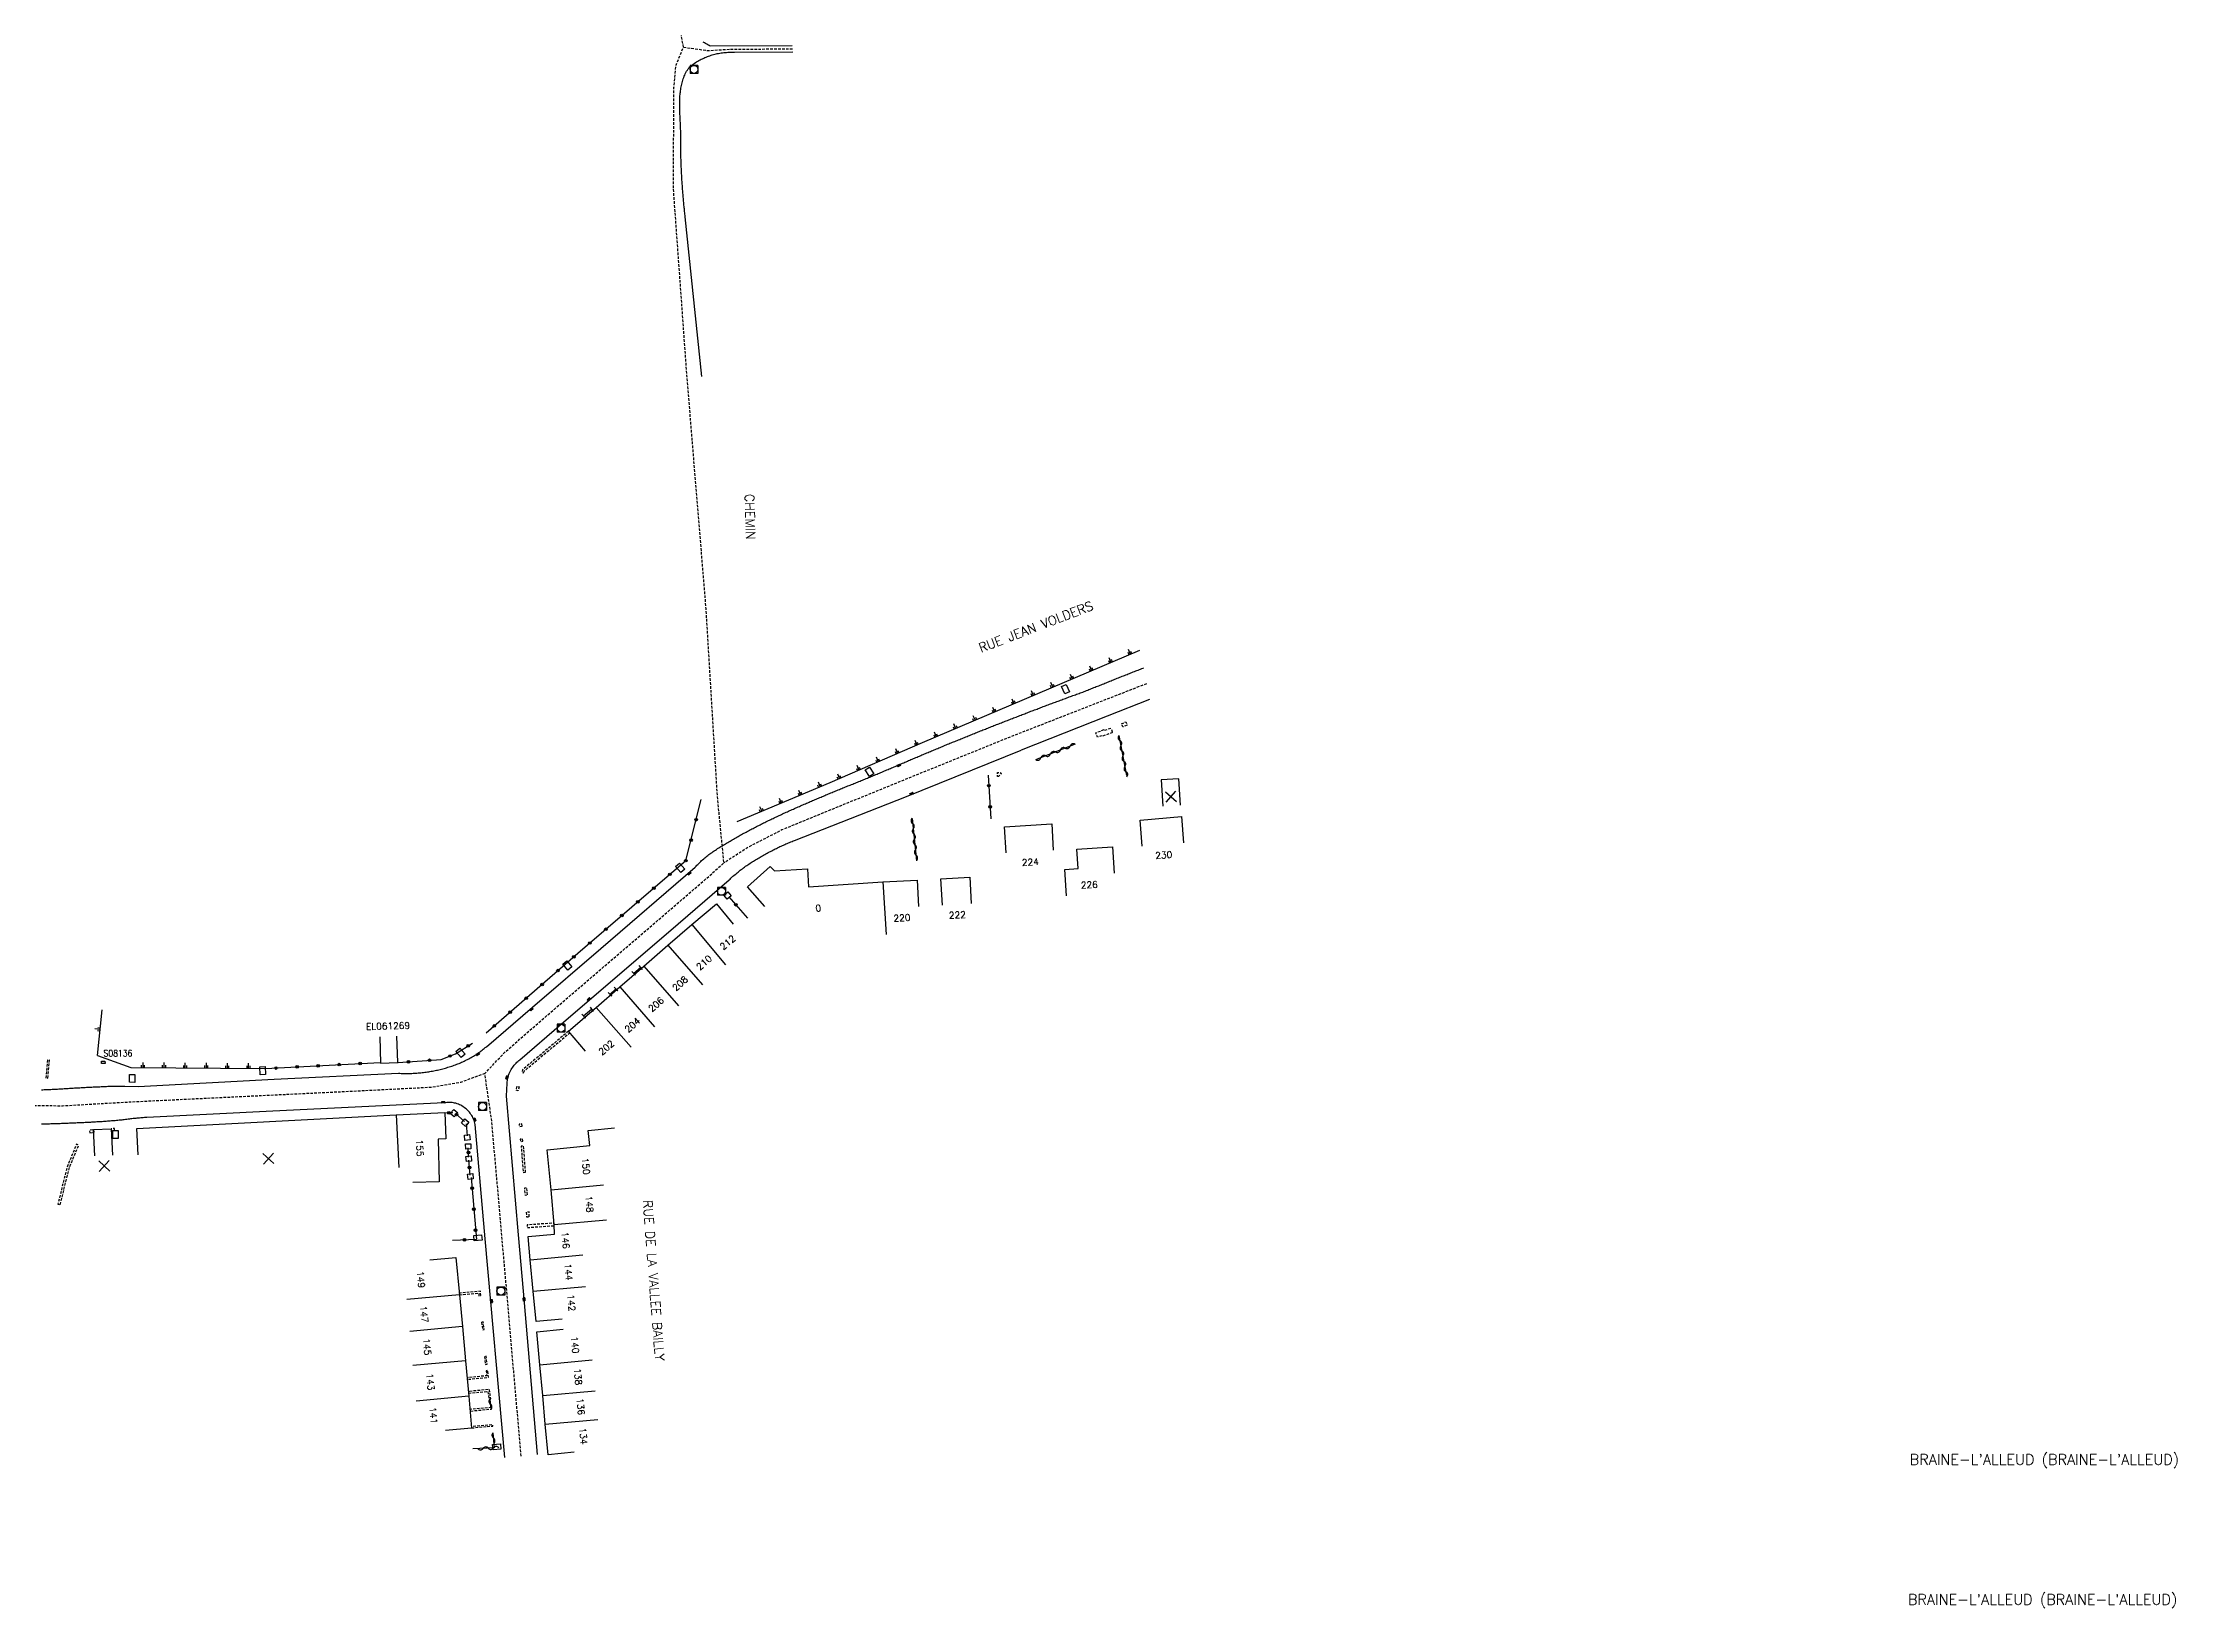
# Model space of a CAD drawing. Header units: millimetres. Extents: x 150037 to 150985, y 153000 to 154000.
# Drawn here: x 150579.7 to 150984.5, y 153234.9 to 153531.8 of the extents above; entities that cross this region are included whole.
import ezdxf
from ezdxf.enums import TextEntityAlignment as Align

# ---------------------------------------------------------------- set-up
doc = ezdxf.new("R2010")
doc.units = ezdxf.units.MM
doc.linetypes.add('DASHED', pattern=[0.75, 0.5, -0.25])
doc.layers.get('0').update_dxf_attribs({"linetype": 'CONTINUOUS'})
for name, color, linetype in [('W0001', 6, 'DASHED'), ('W0008', 7, 'CONTINUOUS'), ('W0100', 7, 'CONTINUOUS'), ('W0105', 7, 'CONTINUOUS'), ('W0112', 1, 'DASHED'), ('W0211', 2, 'CONTINUOUS'), ('W0310', 3, 'CONTINUOUS'), ('W0322', 7, 'CONTINUOUS'), ('W0400', 7, 'CONTINUOUS'), ('W0420', 7, 'CONTINUOUS'), ('W0980', 7, 'CONTINUOUS'), ('W0984', 7, 'CONTINUOUS'), ('W0989', 7, 'CONTINUOUS'), ('W0991', 7, 'CONTINUOUS'), ('W1102', 7, 'CONTINUOUS'), ('W1471', 7, 'CONTINUOUS')]:
    doc.layers.add(name, color=color, linetype=linetype)
doc.styles.get("Standard").update_dxf_attribs({"font": 'romans.shx', "width": 0.85})

# ---------------------------------------------------------------- blocks, each defined once
blk = doc.blocks.new('T420')
for p, q in [((0.75, 0.75), (-0.75, 0.75)), ((-0.75, 0.75), (-0.75, -0.75)), ((0.75, 0.75), (0.75, -0.75)), ((0.75, -0.75), (-0.75, -0.75))]:
    blk.add_line(p, q)
blk.add_ellipse((0, 0), major_axis=(-0.53, 0.53), ratio=1, start_param=3.926991, end_param=10.210176)
blk = doc.blocks.new('T400')
for p, q in [((-0.15, 0.3), (0.15, 0.3)), ((-0.15, -0.25), (-0.15, 0.3)), ((-0.15, 0.15), (0.15, 0.15)), ((-0.15, 0), (0.15, 0)), ((0.15, 0.3), (0.15, -0.25)), ((-0.15, -0.15), (0.15, -0.15)), ((-0.15, -0.25), (-0.15, -0.3)), ((-0.15, -0.3), (0.15, -0.3)), ((0.15, -0.3), (0.15, -0.25))]:
    blk.add_line(p, q)
blk = doc.blocks.new('t112o')
at = {"color": 0, "linetype": 'Continuous'}
for p, q in [((-0.5, 0.5), (0.5, 0.5)), ((-0.5, -0.5), (-0.5, 0.5)), ((0.5, 0.5), (0.5, -0.5)), ((0.5, -0.5), (-0.5, -0.5))]:
    blk.add_line(p, q, dxfattribs=at)
blk = doc.blocks.new('t105o')
for p, q in [((-0.5, 0), (0.5, 0)), ((0.5, 0), (0.2, 0.1)), ((0.5, 0), (0.2, -0.1))]:
    blk.add_line(p, q)
blk = doc.blocks.new('t322o')
at = {"color": 0, "linetype": 'Continuous'}
for radius in [0.25, 0.15]:
    blk.add_circle((0, 0), radius, dxfattribs=at)
blk = doc.blocks.new('t310o')
at = {"color": 0, "linetype": 'Continuous'}
for centre, start, end in [((-0.5, 0.38), 216.8699, 323.1304), ((0.5, -0.37), 36.8699, 143.1303)]:
    blk.add_arc(centre, 0.625, start, end, dxfattribs=at)
blk = doc.blocks.new('t991o')
at = {"color": 0, "linetype": 'Continuous'}
for p, q in [((-1, 1), (1, -1)), ((-1, -1), (1, 1))]:
    blk.add_line(p, q, dxfattribs=at)
blk = doc.blocks.new('t211o')
at = {"color": 0, "linetype": 'Continuous'}
for p, q in [((-0.29, 0.5), (-0.29, 0)), ((0, 1), (0, 0)), ((0.29, 0.5), (0.29, 0))]:
    blk.add_line(p, q, dxfattribs=at)
blk = doc.blocks.new('T1471')
at = {"color": 0, "linetype": 'Continuous', "flags": 128}
blk.add_lwpolyline([(-0.75, -0.5), (-0.75, 0.5), (0.75, 0.5), (0.75, -0.5), (-0.75, -0.5)], dxfattribs=at)

msp = doc.modelspace()

# ---------------------------------------------------------------- linework, layer by layer
at = {"layer": 'W0001', "flags": 128}
for points in [[(150670.43, 153263.75), (150667.53, 153296.99), (150664.87, 153327.2), (150663.55, 153336.3), (150667.4, 153340.41), (150676.73, 153348.52), (150692.45, 153362.01), (150704.37, 153372.27), (150708.9, 153376.25), (150707.66, 153388.93), (150705.51, 153424.52), (150701.88, 153468.69), (150699.3, 153504.49), (150699.42, 153523.34), (150699.81, 153527.56), (150701.22, 153530.99), (150700.36, 153535.7), (150702.64, 153554.13), (150703.7, 153559.14), (150704.92, 153561.65), (150706.12, 153565.36), (150710.89, 153563.76), (150714.91, 153562.15), (150718.06, 153561.14), (150721.86, 153560.24), (150725.73, 153559.73), (150728.49, 153559.54), (150731.64, 153559.48), (150734.84, 153559.54), (150737.99, 153559.85), (150741.11, 153560.44), (150744.08, 153561.3), (150746.63, 153562.21)], [(150701.22, 153530.99), (150705.94, 153530.35), (150710.01, 153530.62), (150715.01, 153530.64), (150721.89, 153530.68)], [(150789.03, 153410.24), (150762.79, 153399.98), (150742.46, 153391.74), (150728.24, 153385.93), (150719.88, 153382.5), (150713.67, 153379.32), (150708.9, 153376.25)], [(150663.55, 153336.3), (150658.95, 153334.61), (150653.25, 153333.65), (150639.34, 153332.95), (150597.54, 153330.93), (150583.47, 153330.13), (150571.06, 153330.26), (150561.68, 153330.73), (150552.5, 153331.22), (150546.22, 153331.79), (150539.68, 153331.56), (150531.65, 153329.54), (150478.48, 153316.82), (150426, 153304.1), (150366.76, 153289.78), (150324.32, 153279.74), (150289.34, 153272.13), (150249.21, 153263.54), (150236.52, 153260.82), (150226.6, 153258.8), (150217.76, 153257.48), (150207.06, 153257.08), (150194.46, 153256.92), (150167.24, 153256.58), (150145.3, 153256.3), (150121.32, 153255.42), (150105.25, 153254.91)]]:
    msp.add_lwpolyline(points, dxfattribs=at)
at = {"layer": 'W0008', "flags": 128}
for points in [[(150704.73, 153468.55), (150701.56, 153498.83), (150701.53, 153499.07), (150701.5, 153499.32), (150701.47, 153499.57), (150701.44, 153499.81), (150701.42, 153500.06), (150701.39, 153500.31), (150701.37, 153500.55), (150701.34, 153500.8), (150701.32, 153501.05), (150701.29, 153501.3), (150701.27, 153501.54), (150701.25, 153501.79), (150701.22, 153502.04), (150701.2, 153502.28), (150701.18, 153502.53), (150701.16, 153502.78), (150701.14, 153503.03), (150701.12, 153503.27), (150701.1, 153503.52), (150701.08, 153503.77), (150701.06, 153504.02), (150701.04, 153504.26), (150701.02, 153504.51), (150701.01, 153504.76), (150700.99, 153505.01), (150700.97, 153505.25), (150700.96, 153505.5), (150700.94, 153505.75), (150700.93, 153506), (150700.91, 153506.24), (150700.9, 153506.49), (150700.89, 153506.74), (150700.87, 153506.99), (150700.86, 153507.23), (150700.85, 153507.48), (150700.84, 153507.73), (150700.83, 153507.98), (150700.81, 153508.23), (150700.8, 153508.47), (150700.79, 153508.72), (150700.79, 153508.97), (150700.78, 153509.22), (150700.77, 153509.47), (150700.76, 153509.71), (150700.75, 153509.96), (150700.75, 153510.21), (150700.74, 153510.46), (150700.73, 153510.71), (150700.73, 153510.95), (150700.72, 153511.2), (150700.72, 153511.45), (150700.72, 153511.7), (150700.71, 153511.95), (150700.71, 153512.2), (150700.71, 153512.44), (150700.71, 153512.69), (150700.7, 153512.94), (150700.7, 153513.19), (150700.7, 153513.44), (150700.7, 153513.69), (150700.7, 153513.93), (150700.7, 153514.18), (150700.7, 153514.43), (150700.7, 153514.69), (150700.7, 153514.94), (150700.69, 153515.19), (150700.68, 153515.44), (150700.67, 153515.69), (150700.66, 153515.95), (150700.65, 153516.2), (150700.64, 153516.45), (150700.63, 153516.7), (150700.62, 153516.96), (150700.6, 153517.21), (150700.59, 153517.46), (150700.58, 153517.71), (150700.57, 153517.97), (150700.55, 153518.22), (150700.54, 153518.47), (150700.53, 153518.72), (150700.52, 153518.98), (150700.52, 153519.23), (150700.51, 153519.48), (150700.51, 153519.73), (150700.5, 153519.98), (150700.5, 153520.24), (150700.51, 153520.49), (150700.51, 153520.74), (150700.52, 153520.99), (150700.53, 153521.24), (150700.54, 153521.49), (150700.56, 153521.74), (150700.58, 153521.99), (150700.6, 153522.24), (150700.63, 153522.49), (150700.66, 153522.74), (150700.7, 153522.99), (150700.74, 153523.24), (150700.79, 153523.49), (150700.84, 153523.74), (150700.9, 153523.99), (150700.96, 153524.23), (150701.02, 153524.48), (150701.1, 153524.73), (150701.17, 153524.97), (150701.26, 153525.22), (150701.35, 153525.47), (150701.45, 153525.71), (150701.56, 153525.96), (150701.68, 153526.2), (150701.81, 153526.43), (150701.96, 153526.65), (150702.11, 153526.86), (150702.28, 153527.06), (150702.45, 153527.25), (150702.64, 153527.43), (150702.84, 153527.6), (150703.05, 153527.77), (150703.26, 153527.92), (150703.49, 153528.07), (150703.71, 153528.21), (150703.93, 153528.34), (150704.15, 153528.46), (150704.38, 153528.58), (150704.6, 153528.7), (150704.83, 153528.81), (150705.06, 153528.91), (150705.28, 153529.02), (150705.51, 153529.11), (150705.75, 153529.2), (150705.98, 153529.29), (150706.21, 153529.37), (150706.45, 153529.45), (150706.68, 153529.52), (150706.92, 153529.59), (150707.16, 153529.65), (150707.4, 153529.71), (150707.64, 153529.77), (150707.88, 153529.81), (150708.13, 153529.86), (150708.37, 153529.9), (150708.62, 153529.93), (150708.87, 153529.96), (150709.12, 153529.99), (150709.37, 153530.01), (150709.62, 153530.02), (150709.87, 153530.03), (150710.12, 153530.04), (150710.38, 153530.04), (150710.63, 153530.04), (150710.89, 153530.03), (150721.94, 153530.09)], [(150721.84, 153531.27), (150706.3, 153531.19), (150706.07, 153531.31), (150705.84, 153531.42), (150705.62, 153531.55), (150705.4, 153531.68), (150705.18, 153531.81), (150704.97, 153531.95)], [(150579.49, 153333.24), (150579.75, 153333.24), (150580, 153333.25), (150580.25, 153333.26), (150580.5, 153333.26), (150580.75, 153333.27), (150581, 153333.28), (150581.25, 153333.29), (150581.5, 153333.31), (150581.75, 153333.32), (150582, 153333.33), (150582.25, 153333.35), (150582.5, 153333.36), (150582.75, 153333.38), (150583, 153333.39), (150583.25, 153333.41), (150583.5, 153333.43), (150583.75, 153333.44), (150584, 153333.46), (150584.25, 153333.48), (150584.5, 153333.49), (150584.75, 153333.51), (150585, 153333.52), (150585.25, 153333.54), (150585.5, 153333.55), (150585.75, 153333.57), (150586, 153333.58), (150586.25, 153333.6), (150586.5, 153333.61), (150586.76, 153333.62), (150587.01, 153333.63), (150587.26, 153333.65), (150587.51, 153333.66), (150587.76, 153333.67), (150588.01, 153333.69), (150588.26, 153333.7), (150588.51, 153333.71), (150588.76, 153333.73), (150589.01, 153333.74), (150589.26, 153333.75), (150589.51, 153333.77), (150589.76, 153333.78), (150590.01, 153333.79), (150590.26, 153333.8), (150590.51, 153333.81), (150590.76, 153333.83), (150591.02, 153333.84), (150591.27, 153333.85), (150591.52, 153333.86), (150591.77, 153333.87), (150592.02, 153333.88), (150592.27, 153333.88), (150592.52, 153333.89), (150592.77, 153333.9), (150593.02, 153333.91), (150593.27, 153333.91), (150593.52, 153333.92), (150593.77, 153333.92), (150594.03, 153333.92), (150594.28, 153333.92), (150594.53, 153333.92), (150594.78, 153333.92), (150595.03, 153333.92), (150595.28, 153333.91), (150597.79, 153333.87), (150623.6, 153335.22), (150647.17, 153336.35), (150647.43, 153336.34), (150647.68, 153336.33), (150647.93, 153336.32), (150648.18, 153336.32), (150648.43, 153336.31), (150648.68, 153336.31), (150648.93, 153336.31), (150649.18, 153336.32), (150649.43, 153336.32), (150649.68, 153336.33), (150649.93, 153336.34), (150650.18, 153336.36), (150650.43, 153336.37), (150650.68, 153336.39), (150650.92, 153336.41), (150651.17, 153336.43), (150651.42, 153336.45), (150651.67, 153336.48), (150651.91, 153336.51), (150652.16, 153336.54), (150652.4, 153336.57), (150652.65, 153336.61), (150652.9, 153336.65), (150653.14, 153336.69), (150653.39, 153336.73), (150653.63, 153336.77), (150653.87, 153336.82), (150654.12, 153336.87), (150654.36, 153336.92), (150654.6, 153336.97), (150654.85, 153337.03), (150655.09, 153337.09), (150655.33, 153337.15), (150655.57, 153337.21), (150655.82, 153337.27), (150656.06, 153337.34), (150656.3, 153337.41), (150656.54, 153337.48), (150656.78, 153337.55), (150657.02, 153337.63), (150657.26, 153337.71), (150657.5, 153337.79), (150657.74, 153337.87), (150657.98, 153337.96), (150658.22, 153338.05), (150658.45, 153338.14), (150658.69, 153338.23), (150658.92, 153338.33), (150659.15, 153338.43), (150659.38, 153338.54), (150659.61, 153338.64), (150659.84, 153338.75), (150660.06, 153338.87), (150660.29, 153338.98), (150660.51, 153339.1), (150660.73, 153339.22), (150660.95, 153339.34), (150661.16, 153339.47), (150661.38, 153339.6), (150661.59, 153339.73), (150661.81, 153339.87), (150662.02, 153340.01), (150662.22, 153340.15), (150662.43, 153340.29), (150662.64, 153340.44), (150662.84, 153340.59), (150663.04, 153340.74), (150663.24, 153340.9), (150663.44, 153341.06), (150663.64, 153341.22), (150663.84, 153341.38), (150672.59, 153348.87), (150685.55, 153360.02), (150703.43, 153375.43), (150703.6, 153375.62), (150703.77, 153375.8), (150703.95, 153375.98), (150704.13, 153376.16), (150704.31, 153376.34), (150704.49, 153376.51), (150704.67, 153376.69), (150704.86, 153376.86), (150705.05, 153377.02), (150705.24, 153377.19), (150705.43, 153377.35), (150705.63, 153377.51), (150705.83, 153377.66), (150706.03, 153377.82), (150706.23, 153377.97), (150706.43, 153378.12), (150706.64, 153378.26), (150706.85, 153378.41), (150707.06, 153378.55), (150707.27, 153378.69), (150707.48, 153378.82), (150707.69, 153378.96), (150707.91, 153379.09), (150708.12, 153379.22), (150708.33, 153379.35), (150708.55, 153379.49), (150708.76, 153379.62), (150708.97, 153379.75), (150709.19, 153379.88), (150709.4, 153380.01), (150709.62, 153380.14), (150709.83, 153380.26), (150710.05, 153380.39), (150710.27, 153380.52), (150710.48, 153380.64), (150710.7, 153380.77), (150710.92, 153380.89), (150711.13, 153381.02), (150711.35, 153381.14), (150711.57, 153381.26), (150711.79, 153381.39), (150712, 153381.51), (150712.22, 153381.63), (150712.44, 153381.75), (150712.66, 153381.87), (150712.88, 153381.99), (150713.1, 153382.11), (150713.32, 153382.23), (150713.54, 153382.34), (150713.76, 153382.46), (150713.98, 153382.58), (150714.2, 153382.69), (150714.42, 153382.81), (150714.64, 153382.92), (150714.86, 153383.04), (150715.09, 153383.15), (150715.31, 153383.27), (150715.53, 153383.38), (150715.75, 153383.49), (150715.98, 153383.6), (150716.2, 153383.72), (150716.42, 153383.83), (150716.65, 153383.94), (150716.87, 153384.05), (150717.09, 153384.16), (150717.32, 153384.27), (150717.54, 153384.38), (150717.76, 153384.49), (150717.99, 153384.59), (150718.21, 153384.7), (150718.44, 153384.81), (150718.66, 153384.92), (150718.89, 153385.02), (150719.11, 153385.13), (150719.34, 153385.24), (150719.57, 153385.34), (150719.79, 153385.45), (150720.02, 153385.55), (150720.24, 153385.66), (150720.47, 153385.76), (150720.7, 153385.86), (150720.92, 153385.97), (150721.15, 153386.07), (150721.38, 153386.17), (150721.6, 153386.28), (150721.83, 153386.38), (150722.06, 153386.48), (150722.29, 153386.58), (150722.52, 153386.68), (150722.74, 153386.78), (150722.97, 153386.88), (150723.2, 153386.98), (150723.43, 153387.08), (150723.66, 153387.18), (150723.88, 153387.28), (150724.11, 153387.38), (150724.34, 153387.48), (150724.57, 153387.58), (150724.8, 153387.68), (150725.03, 153387.78), (150725.26, 153387.88), (150725.49, 153387.97), (150725.72, 153388.07), (150725.95, 153388.17), (150726.18, 153388.27), (150726.41, 153388.36), (150726.64, 153388.46), (150726.86, 153388.56), (150727.09, 153388.66), (150727.32, 153388.75), (150727.55, 153388.85), (150727.78, 153388.94), (150728.01, 153389.04), (150728.25, 153389.14), (150728.48, 153389.23), (150728.71, 153389.33), (150728.94, 153389.42), (150729.17, 153389.52), (150729.4, 153389.61), (150729.63, 153389.71), (150729.86, 153389.8), (150730.09, 153389.9), (150730.32, 153389.99), (150730.55, 153390.09), (150730.78, 153390.18), (150731.01, 153390.28), (150731.24, 153390.37), (150731.47, 153390.47), (150731.7, 153390.56), (150731.94, 153390.66), (150732.17, 153390.75), (150732.4, 153390.85), (150732.63, 153390.94), (150732.86, 153391.03), (150733.09, 153391.13), (150733.32, 153391.22), (150733.55, 153391.32), (150733.78, 153391.41), (150734.01, 153391.51), (150734.24, 153391.6), (150734.48, 153391.7), (150734.71, 153391.79), (150734.94, 153391.88), (150735.17, 153391.98), (150735.4, 153392.07), (150735.63, 153392.17), (150735.86, 153392.26), (150736.09, 153392.36), (150736.32, 153392.45), (150736.55, 153392.55), (150736.78, 153392.64), (150737.01, 153392.74), (150737.24, 153392.83), (150737.48, 153392.93), (150737.71, 153393.03), (150737.94, 153393.12), (150738.17, 153393.22), (150738.4, 153393.31), (150738.63, 153393.41), (150738.86, 153393.5), (150739.09, 153393.6), (150739.32, 153393.7), (150739.55, 153393.79), (150739.78, 153393.89), (150740.01, 153393.99), (150740.24, 153394.08), (150740.47, 153394.18), (150740.7, 153394.28), (150740.92, 153394.38), (150741.15, 153394.48), (150741.38, 153394.57), (150741.61, 153394.67), (150741.84, 153394.77), (150742.07, 153394.87), (150742.3, 153394.97), (150742.53, 153395.07), (150742.76, 153395.17), (150742.99, 153395.26), (150743.22, 153395.36), (150743.45, 153395.46), (150743.68, 153395.56), (150743.91, 153395.66), (150744.14, 153395.75), (150744.37, 153395.85), (150744.6, 153395.95), (150744.83, 153396.05), (150745.06, 153396.14), (150745.29, 153396.24), (150745.52, 153396.34), (150745.75, 153396.44), (150745.99, 153396.53), (150746.22, 153396.63), (150746.45, 153396.73), (150746.68, 153396.83), (150746.91, 153396.92), (150747.14, 153397.02), (150747.37, 153397.12), (150747.6, 153397.21), (150747.83, 153397.31), (150748.06, 153397.41), (150748.29, 153397.5), (150748.52, 153397.6), (150748.75, 153397.69), (150748.98, 153397.79), (150749.22, 153397.89), (150749.45, 153397.98), (150749.68, 153398.08), (150749.91, 153398.17), (150750.14, 153398.27), (150750.37, 153398.36), (150750.6, 153398.46), (150750.83, 153398.56), (150751.06, 153398.65), (150751.3, 153398.75), (150751.53, 153398.84), (150751.76, 153398.94), (150751.99, 153399.03), (150752.22, 153399.13), (150752.45, 153399.22), (150752.68, 153399.31), (150752.92, 153399.41), (150753.15, 153399.5), (150753.38, 153399.6), (150753.61, 153399.69), (150753.84, 153399.79), (150754.07, 153399.88), (150754.31, 153399.97), (150754.54, 153400.07), (150754.77, 153400.16), (150755, 153400.26), (150755.23, 153400.35), (150755.47, 153400.44), (150755.7, 153400.54), (150755.93, 153400.63), (150756.16, 153400.72), (150756.39, 153400.82), (150756.63, 153400.91), (150756.86, 153401), (150757.09, 153401.1), (150757.32, 153401.19), (150757.55, 153401.28), (150757.79, 153401.37), (150758.02, 153401.47), (150758.25, 153401.56), (150758.48, 153401.65), (150758.72, 153401.74), (150758.95, 153401.84), (150759.18, 153401.93), (150759.41, 153402.02), (150759.65, 153402.11), (150759.88, 153402.2), (150760.11, 153402.3), (150760.34, 153402.39), (150760.58, 153402.48), (150760.81, 153402.57), (150761.04, 153402.66), (150761.28, 153402.75), (150761.51, 153402.84), (150761.74, 153402.94), (150761.97, 153403.03), (150762.21, 153403.12), (150762.44, 153403.21), (150762.67, 153403.3), (150762.91, 153403.39), (150763.14, 153403.48), (150763.37, 153403.57), (150763.61, 153403.66), (150763.84, 153403.75), (150764.07, 153403.84), (150764.3, 153403.93), (150764.54, 153404.02), (150764.77, 153404.11), (150765, 153404.2), (150765.24, 153404.29), (150765.47, 153404.38), (150765.71, 153404.47), (150765.94, 153404.56), (150766.17, 153404.65), (150766.41, 153404.74), (150766.64, 153404.83), (150766.87, 153404.92), (150767.11, 153405.01), (150767.34, 153405.1), (150767.57, 153405.19), (150767.81, 153405.28), (150768.04, 153405.36), (150768.28, 153405.45), (150768.51, 153405.54), (150768.74, 153405.63), (150768.98, 153405.72), (150769.21, 153405.81), (150769.45, 153405.9), (150769.68, 153405.98), (150769.91, 153406.07), (150770.15, 153406.16), (150770.38, 153406.25), (150770.62, 153406.34), (150770.85, 153406.42), (150771.08, 153406.51), (150771.32, 153406.6), (150771.55, 153406.69), (150771.79, 153406.77), (150772.02, 153406.86), (150772.26, 153406.95), (150772.49, 153407.03), (150772.73, 153407.12), (150772.96, 153407.21), (150773.19, 153407.3), (150773.43, 153407.38), (150773.66, 153407.47), (150773.9, 153407.56), (150774.13, 153407.64), (150774.37, 153407.73), (150774.6, 153407.81), (150774.84, 153407.9), (150775.07, 153407.99), (150775.31, 153408.07), (150775.54, 153408.16), (150775.78, 153408.24), (150776.01, 153408.33), (150776.25, 153408.42), (150776.48, 153408.5), (150776.72, 153408.59), (150776.95, 153408.67), (150777.19, 153408.76), (150777.42, 153408.84), (150777.66, 153408.93), (150777.89, 153409.02), (150778.12, 153409.12), (150778.36, 153409.21), (150778.59, 153409.31), (150778.82, 153409.4), (150779.05, 153409.5), (150779.29, 153409.59), (150779.52, 153409.69), (150779.75, 153409.78), (150779.98, 153409.87), (150780.22, 153409.97), (150780.45, 153410.06), (150780.68, 153410.16), (150780.92, 153410.25), (150781.15, 153410.34), (150781.38, 153410.44), (150781.61, 153410.53), (150781.85, 153410.62), (150782.08, 153410.72), (150782.31, 153410.81), (150782.55, 153410.9), (150782.78, 153411), (150783.01, 153411.09), (150783.25, 153411.18), (150783.48, 153411.28), (150783.71, 153411.37), (150783.95, 153411.46), (150784.18, 153411.56), (150784.41, 153411.65), (150784.65, 153411.74), (150784.88, 153411.83), (150785.11, 153411.93), (150785.35, 153412.02), (150785.58, 153412.11), (150785.82, 153412.2), (150786.05, 153412.29), (150786.28, 153412.39), (150786.52, 153412.48), (150786.75, 153412.57), (150786.98, 153412.66), (150787.22, 153412.75), (150787.45, 153412.84), (150787.69, 153412.93), (150787.92, 153413.03), (150788.15, 153413.12), (150788.39, 153413.21), (150788.44, 153413.23)], [(150789.62, 153407.25), (150781.59, 153404.09), (150765.28, 153397.63)], [(150673.51, 153264.03), (150670.89, 153295.03), (150669.93, 153305.69), (150667.64, 153332), (150667.65, 153332.25), (150667.67, 153332.5), (150667.69, 153332.75), (150667.7, 153333), (150667.72, 153333.25), (150667.73, 153333.49), (150667.75, 153333.74), (150667.76, 153333.99), (150667.78, 153334.24), (150667.8, 153334.49), (150667.81, 153334.74), (150667.83, 153334.98), (150667.84, 153335.23), (150667.86, 153335.48), (150668.17, 153336.31), (150668.29, 153336.56), (150668.41, 153336.8), (150668.54, 153337.04), (150668.68, 153337.27), (150668.84, 153337.49), (150668.99, 153337.69), (150669.14, 153337.88), (150669.3, 153338.07), (150669.47, 153338.25), (150669.64, 153338.43), (150669.81, 153338.6), (150670, 153338.76), (150670.19, 153338.92), (150678.07, 153345.76), (150698.81, 153363.51), (150709.86, 153373.02), (150710.05, 153373.19), (150710.23, 153373.37), (150710.42, 153373.54), (150710.61, 153373.71), (150710.8, 153373.88), (150711, 153374.04), (150711.19, 153374.21), (150711.39, 153374.37), (150711.59, 153374.53), (150711.78, 153374.69), (150711.98, 153374.85), (150712.19, 153375), (150712.39, 153375.16), (150712.59, 153375.31), (150712.8, 153375.46), (150713, 153375.61), (150713.21, 153375.75), (150713.42, 153375.9), (150713.63, 153376.04), (150713.85, 153376.18), (150714.06, 153376.32), (150714.27, 153376.46), (150714.49, 153376.59), (150714.7, 153376.73), (150714.91, 153376.86), (150715.12, 153376.99), (150715.34, 153377.12), (150715.55, 153377.24), (150715.77, 153377.37), (150715.98, 153377.5), (150716.2, 153377.62), (150716.42, 153377.74), (150716.63, 153377.86), (150716.85, 153377.98), (150717.07, 153378.1), (150717.29, 153378.22), (150717.51, 153378.34), (150717.73, 153378.45), (150717.95, 153378.57), (150718.17, 153378.68), (150718.4, 153378.79), (150718.62, 153378.91), (150718.84, 153379.01), (150719.07, 153379.12), (150719.29, 153379.23), (150719.52, 153379.34), (150719.74, 153379.44), (150719.97, 153379.55), (150720.2, 153379.65), (150720.43, 153379.75), (150720.65, 153379.85), (150720.88, 153379.95), (150721.11, 153380.05), (150721.34, 153380.14), (150721.57, 153380.24), (150721.81, 153380.33), (150722.04, 153380.43), (150722.27, 153380.52), (150743.52, 153388.85), (150765.27, 153397.63)], [(150667.36, 153263.46), (150663.63, 153304.94), (150661.72, 153326.64), (150661.66, 153326.91), (150661.59, 153327.16), (150661.5, 153327.41), (150661.41, 153327.66), (150661.3, 153327.89), (150661.18, 153328.12), (150661.06, 153328.35), (150660.92, 153328.56), (150660.77, 153328.77), (150660.61, 153328.97), (150660.44, 153329.16), (150660.26, 153329.34), (150660.06, 153329.52), (150659.86, 153329.69), (150659.65, 153329.86), (150659.42, 153330.01), (150659.2, 153330.15), (150658.98, 153330.28), (150658.75, 153330.39), (150658.53, 153330.49), (150658.29, 153330.58), (150658.06, 153330.65), (150657.82, 153330.71), (150657.59, 153330.76), (150657.34, 153330.79), (150657.1, 153330.82), (150656.85, 153330.82), (150656.6, 153330.82), (150656.35, 153330.8), (150656.1, 153330.77), (150655.84, 153330.73), (150623.34, 153329.16), (150599.47, 153327.95), (150599.23, 153327.94), (150599, 153327.93), (150598.76, 153327.91), (150598.52, 153327.9), (150598.29, 153327.88), (150598.05, 153327.86), (150597.81, 153327.84), (150597.58, 153327.82), (150597.34, 153327.8), (150597.1, 153327.78), (150596.86, 153327.75), (150596.62, 153327.73), (150596.37, 153327.7), (150596.13, 153327.67), (150595.89, 153327.64), (150595.65, 153327.61), (150595.41, 153327.58), (150595.16, 153327.54), (150594.92, 153327.51), (150594.68, 153327.48), (150594.44, 153327.46), (150594.19, 153327.43), (150593.95, 153327.4), (150593.71, 153327.38), (150593.47, 153327.36), (150593.22, 153327.34), (150592.97, 153327.32), (150592.72, 153327.3), (150592.47, 153327.28), (150592.22, 153327.26), (150591.97, 153327.24), (150591.72, 153327.22), (150591.48, 153327.2), (150591.23, 153327.19), (150590.98, 153327.17), (150590.73, 153327.15), (150590.48, 153327.14), (150590.23, 153327.12), (150589.98, 153327.11), (150589.73, 153327.09), (150589.48, 153327.08), (150589.23, 153327.06), (150588.98, 153327.05), (150588.74, 153327.04), (150588.49, 153327.02), (150588.24, 153327.01), (150587.99, 153327), (150587.74, 153326.99), (150587.49, 153326.97), (150587.24, 153326.96), (150586.99, 153326.95), (150586.74, 153326.94), (150586.49, 153326.93), (150586.24, 153326.92), (150585.99, 153326.91), (150585.74, 153326.9), (150585.5, 153326.89), (150585.25, 153326.88), (150585, 153326.87), (150584.75, 153326.86), (150584.5, 153326.85), (150584.25, 153326.84), (150584, 153326.83), (150583.75, 153326.82), (150583.5, 153326.81), (150583.25, 153326.8), (150583, 153326.79), (150582.75, 153326.78), (150582.5, 153326.77), (150582.25, 153326.76), (150582, 153326.75), (150581.75, 153326.74), (150581.5, 153326.73), (150581.25, 153326.73), (150581, 153326.72), (150580.75, 153326.71), (150580.5, 153326.71), (150580.24, 153326.7), (150579.99, 153326.69), (150579.74, 153326.69), (150579.49, 153326.68)]]:
    msp.add_lwpolyline(points, dxfattribs=at)
at = {"layer": 'W0100', "flags": 128}
for points in [[(150795.46, 153387.24), (150795.15, 153392.23), (150791.84, 153392.03), (150792.15, 153387.04)], [(150788.24, 153379.41), (150787.83, 153384.39), (150795.66, 153385.03), (150796.06, 153380.05)], [(150762.41, 153378.14), (150762.12, 153383.13), (150771.06, 153383.66), (150771.36, 153378.67)], [(150773.85, 153370.04), (150773.55, 153375.03), (150776.05, 153375.18), (150775.82, 153378.89), (150782.61, 153379.3), (150782.91, 153374.31)], [(150716.68, 153367.99), (150713.37, 153371.74), (150717.69, 153375.55), (150718.5, 153374.73), (150724.74, 153375.14), (150724.96, 153371.71), (150739.01, 153372.64), (150739.07, 153372.64), (150745.54, 153373), (150745.82, 153368.01)], [(150750.32, 153368.24), (150750.05, 153373.24), (150755.5, 153373.53), (150755.77, 153368.54)], [(150682.66, 153340.52), (150679.42, 153344.33), (150684.68, 153348.8), (150689.17, 153352.73), (150693.7, 153356.67), (150698.25, 153360.64), (150702.78, 153364.6), (150707.46, 153368.49), (150710.66, 153364.65)], [(150691.79, 153355.31), (150693.09, 153356.41)], [(150687.3, 153351.34), (150688.4, 153352.34)], [(150683.79, 153348.46), (150682.29, 153347.19)], [(150643.64, 153343.27), (150643.79, 153338.27), (150647.02, 153338.37), (150646.87, 153343.37)], [(150597.82, 153320.88), (150597.56, 153325.88), (150646.73, 153328.44), (150655.93, 153328.91), (150656.12, 153323.89), (150654.7, 153323.85), (150654.91, 153315.76), (150649.91, 153315.63)], [(150589.6, 153320.67), (150589.36, 153325.67), (150592.71, 153325.83), (150592.95, 153320.84)], [(150678.24, 153289.73), (150673.26, 153289.26), (150672.72, 153295.01), (150672.16, 153300.99), (150671.78, 153305.38), (150676.78, 153305.82), (150676.68, 153307.67), (150676.13, 153314.21), (150675.36, 153321.85), (150683.45, 153322.66), (150683.16, 153325.52), (150688.14, 153326.02)], [(150653.09, 153300.97), (150658.07, 153301.42), (150658.72, 153294.33), (150659.3, 153288.34), (150659.87, 153281.81), (150660.5, 153275.1), (150661.04, 153269.05), (150656.06, 153268.6)], [(150680.51, 153264.46), (150675.53, 153264), (150675, 153269.77), (150674.52, 153275.24), (150673.97, 153281.04), (150673.4, 153287.33), (150678.38, 153287.78)]]:
    msp.add_lwpolyline(points, dxfattribs=at)
msp.add_lwpolyline([(150590.85, 153338.67), (150591.51, 153338.66), (150591.52, 153338.22), (150590.84, 153338.2)], close=True, dxfattribs=at)
at = {"layer": 'W0112', "flags": 128}
for points in [[(150782.59, 153401), (150780.53, 153400.23), (150780.47, 153400.39), (150779.73, 153400.1), (150779.41, 153400.93), (150780.99, 153401.54), (150781.06, 153401.38), (150782.27, 153401.84)], [(150785.35, 153402.36), (150784.54, 153402.04), (150784.29, 153402.66), (150785.1, 153402.99)], [(150760.97, 153392.62), (150760.76, 153392.63), (150760.79, 153393.42), (150761.31, 153393.41), (150761.52, 153393.2)], [(150670.91, 153336.44), (150671.01, 153336.78), (150679.66, 153344.04), (150679.42, 153344.33), (150670.69, 153336.99), (150670.56, 153336.55)], [(150580.66, 153335.44), (150580.99, 153338.83), (150580.62, 153338.87), (150580.29, 153335.47)], [(150670.09, 153333.8), (150669.86, 153333.02), (150669.47, 153333.13), (150669.69, 153333.92)], [(150588.63, 153325.06), (150589.43, 153325.18), (150589.36, 153325.67), (150588.55, 153325.55)], [(150592.72, 153325.46), (150593.34, 153325.5), (150593.33, 153325.86), (150592.71, 153325.83)], [(150670.6, 153326.31), (150670.56, 153326.75), (150670.05, 153326.71), (150670.09, 153326.26)], [(150670.78, 153323.47), (150670.72, 153323.91), (150670.28, 153323.85), (150670.34, 153323.42)], [(150583, 153311.42), (150584.81, 153318.59), (150586.52, 153322.72), (150586.11, 153322.89), (150584.38, 153318.73), (150582.56, 153311.53)], [(150671.27, 153317.56), (150670.89, 153322.58), (150670.44, 153322.54), (150670.82, 153317.53)], [(150671.63, 153313.27), (150671.51, 153314.61), (150671.05, 153314.57), (150671.17, 153313.23)], [(150671.98, 153309.11), (150671.94, 153310.04), (150671.41, 153310.02), (150671.45, 153309.09)], [(150671.61, 153307.09), (150676.69, 153307.44), (150676.66, 153307.93), (150671.58, 153307.58)], [(150658.72, 153294.31), (150662.4, 153294.66), (150662.43, 153294.16), (150662.76, 153294.17), (150662.72, 153295.02), (150658.69, 153294.64)], [(150662.93, 153289.15), (150663.14, 153287.7), (150663.45, 153287.74), (150663.24, 153289.2)], [(150663.8, 153279.93), (150663.89, 153278.97), (150660.17, 153278.6), (150660.2, 153278.28), (150664.25, 153278.68), (150664.12, 153279.97)], [(150663.47, 153282.63), (150663.65, 153281.13), (150664, 153281.17), (150663.82, 153282.67)], [(150660.45, 153275.66), (150664.13, 153276.01), (150664.34, 153274.58), (150664.67, 153274.62), (150664.41, 153276.37), (150660.42, 153275.99)], [(150664.79, 153272.96), (150660.72, 153272.58), (150660.75, 153272.27), (150664.82, 153272.66)], [(150661.03, 153269.08), (150665.08, 153269.44), (150665.06, 153269.66), (150661.01, 153269.31)]]:
    msp.add_lwpolyline(points, close=True, dxfattribs=at)
at = {"layer": 'W0211', "flags": 128}
for points in [[(150711.43, 153384.13), (150729.01, 153391.49), (150746.55, 153399.07), (150787.76, 153416.64)], [(150590.09, 153339.74), (150590.99, 153348.41)], [(150590.08, 153339.75), (150596.43, 153337.42), (150621.95, 153337.23)]]:
    msp.add_lwpolyline(points, dxfattribs=at)
at = {"layer": 'W0310', "flags": 128}
for points in [[(150783.79, 153400.44), (150785.26, 153392.83)], [(150775.49, 153398.78), (150767.96, 153395.78)], [(150744.57, 153384.71), (150745.43, 153376.67)], [(150664.51, 153274.58), (150664.65, 153272.99)], [(150665.08, 153268.15), (150665.34, 153265.29), (150661.26, 153265.1)]]:
    msp.add_lwpolyline(points, dxfattribs=at)
at = {"layer": 'W0322', "flags": 128}
for points in [[(150759.02, 153392.9), (150759.5, 153384.63)], [(150663.83, 153344.01), (150681.21, 153359.12), (150701.68, 153376.69), (150704.6, 153388.31)], [(150709.83, 153369.84), (150713.37, 153365.8)], [(150647.08, 153338.39), (150655.25, 153338.97), (150657.99, 153340.04), (150661.2, 153342.07)], [(150621.95, 153337.23), (150643.69, 153338.42)], [(150655.99, 153328.83), (150657.47, 153328.9)], [(150659.67, 153327.18), (150657.98, 153328.69)], [(150659.99, 153326.73), (150660.18, 153324.47)], [(150660.48, 153320.44), (150660.4, 153322.22)], [(150660.77, 153317.03), (150660.54, 153319.89)], [(150660.97, 153316.55), (150661.94, 153304.83), (150657.39, 153304.64)]]:
    msp.add_lwpolyline(points, dxfattribs=at)
at = {"layer": 'W1102', "flags": 128}
for points in [[(150739.01, 153372.64), (150739.67, 153362.66)], [(150702.78, 153364.6), (150709.18, 153356.91)], [(150698.25, 153360.64), (150704.83, 153353.11)], [(150693.7, 153356.67), (150700.27, 153349.14)], [(150689.17, 153352.73), (150695.74, 153345.19)], [(150684.68, 153348.8), (150691.27, 153341.28)], [(150646.73, 153328.44), (150647.24, 153318.45)], [(150676.13, 153314.21), (150686.08, 153315.21)], [(150676.68, 153307.67), (150686.65, 153308.52)], [(150672.16, 153300.99), (150682.12, 153301.91)], [(150672.72, 153295.01), (150682.67, 153295.93)], [(150658.72, 153294.33), (150648.76, 153293.42)], [(150659.3, 153288.34), (150649.34, 153287.39)], [(150659.87, 153281.81), (150649.91, 153280.93)], [(150673.97, 153281.04), (150683.92, 153281.98)], [(150660.5, 153275.1), (150650.54, 153274.17)], [(150674.52, 153275.24), (150684.48, 153276.11)], [(150675, 153269.77), (150684.95, 153270.69)]]:
    msp.add_lwpolyline(points, dxfattribs=at)

# ---------------------------------------------------------------- block references
at = {"layer": 'W0105'}
for p, rotation in [((150693.09, 153356.41), 310.4245675718961), ((150688.4, 153352.34), 312.8899587393656), ((150691.79, 153355.31), 314.0576587265293), ((150683.79, 153348.46), 306.4035027724636), ((150687.3, 153351.34), 315.793569356846), ((150682.29, 153347.19), 313.1834501003515)]:
    msp.add_blockref('t105o', p, dxfattribs=dict(at, rotation=rotation))
at = {"layer": 'W0112'}
for p, rotation in [((150709.58, 153370.06), 310.4542977134404), ((150657.7, 153328.8), 319.4148375706407), ((150659.82, 153326.99), 139.4148375714185), ((150660.22, 153324.17), 275.8094211045317), ((150660.39, 153322.47), 272.6645991842192), ((150660.5, 153320.14), 275.381447936708), ((150660.82, 153316.77), 95.38144793626448)]:
    msp.add_blockref('t112o', p, dxfattribs=dict(at, rotation=rotation))
at = {"layer": 'W0211'}
for p, rotation in [((150785.95, 153415.87), 23.09650294985831), ((150778.6, 153412.73), 23.09650294985831), ((150782.27, 153414.3), 23.09650294985831), ((150767.56, 153408.03), 23.09650294985831), ((150771.24, 153409.6), 23.09650294985831), ((150774.92, 153411.16), 23.09650294985831), ((150760.2, 153404.89), 23.09650294985831), ((150763.88, 153406.46), 23.09650294985831), ((150749.16, 153400.18), 23.09650294985831), ((150752.84, 153401.75), 23.09650294985831), ((150756.52, 153403.32), 23.09650294985831), ((150738.14, 153395.43), 23.37572632339708), ((150741.81, 153397.02), 23.37572632339708), ((150745.48, 153398.61), 23.37572632339708), ((150730.8, 153392.26), 23.37572632339708), ((150734.47, 153393.85), 23.37572632339708), ((150719.74, 153387.61), 22.70626454825779), ((150723.43, 153389.15), 22.70626454825779), ((150727.12, 153390.69), 22.70626454825779), ((150716.05, 153386.06), 22.70626454825779), ((150590.6, 153344.71), 84.10338845436888), ((150598.67, 153337.41), 359.5643520893161), ((150602.67, 153337.38), 359.5643520893161), ((150606.67, 153337.34), 359.5643520893161), ((150610.67, 153337.31), 359.5643520893161), ((150614.67, 153337.28), 359.5643520893161), ((150618.67, 153337.25), 359.5643520893161)]:
    msp.add_blockref('t211o', p, dxfattribs=dict(at, rotation=rotation))
at = {"layer": 'W0310'}
for p, rotation in [((150783.98, 153399.46), 280.8908286322396), ((150768.99, 153396.19), 201.7587960289687), ((150770.84, 153396.93), 201.7587960289687), ((150772.7, 153397.67), 201.7587960289687), ((150774.56, 153398.41), 201.7587960289687), ((150784.36, 153397.5), 280.8908286322396), ((150784.74, 153395.53), 280.8908286322396), ((150785.12, 153393.57), 280.8908286322396), ((150744.67, 153383.72), 276.1028556114939), ((150744.89, 153381.73), 276.1028556114939), ((150745.1, 153379.74), 276.1028556114939), ((150745.31, 153377.75), 276.1028556114939), ((150664.6, 153273.58), 274.8647415235217), ((150665.17, 153267.16), 275.0877808512994), ((150663.21, 153265.19), 182.6714057518769), ((150665.21, 153265.28), 182.6714057518769)]:
    msp.add_blockref('t310o', p, dxfattribs=dict(at, rotation=rotation))
at = {"layer": 'W0322'}
for p, rotation in [((150759.14, 153390.9), 273.3191918045212), ((150703.63, 153384.45), 75.87307283783431), ((150759.37, 153386.91), 273.3191918045212), ((150702.66, 153380.57), 75.87307283783431), ((150701.68, 153376.69), 40.65305148106857), ((150698.64, 153374.09), 40.65305148106857), ((150692.57, 153368.87), 40.65305148106857), ((150695.61, 153371.48), 40.65305148106857), ((150711.15, 153368.33), 311.1795553324789), ((150686.51, 153363.66), 40.65305148106857), ((150689.54, 153366.27), 40.65305148106857), ((150683.47, 153361.06), 40.65305148106857), ((150677.42, 153355.82), 40.99502194813559), ((150680.44, 153358.45), 40.99502194813559), ((150674.4, 153353.2), 40.99502194813559), ((150668.36, 153347.95), 40.99502194813559), ((150671.38, 153350.57), 40.99502194813559), ((150665.34, 153345.33), 40.99502194813559), ((150656.94, 153339.63), 21.36912560040165), ((150660.41, 153341.57), 32.29805480467167), ((150623.94, 153337.34), 3.135365382361777), ((150627.94, 153337.56), 3.135365382361777), ((150631.93, 153337.78), 3.135365382361777), ((150635.93, 153337.99), 3.135365382361777), ((150639.92, 153338.21), 3.135365382361777), ((150649.08, 153338.53), 4.050437798607022), ((150653.07, 153338.81), 4.050437798607022), ((150658.18, 153328.51), 138.0519914841683), ((150661.13, 153314.55), 274.7346850360167), ((150661.46, 153310.57), 274.7346850360167), ((150659.69, 153304.74), 182.3961978482566), ((150661.79, 153306.58), 274.7346850360167)]:
    msp.add_blockref('t322o', p, dxfattribs=dict(at, rotation=rotation))
for p in [(150656.73, 153328.86), (150660.44, 153321.33), (150660.65, 153318.46)]:
    msp.add_blockref('t322o', p, dxfattribs=at)
at = {"layer": 'W0400'}
for p, rotation in [((150742.06, 153394.74), 293.2376637441263), ((150744.5, 153389.39), 111.9752152587741), ((150702.34, 153374.26), 310.7606526821961), ((150672.39, 153348.48), 310.5495022143216), ((150683.25, 153350.38), 130.5563553083543), ((150662.21, 153339.96), 304.1249246170811), ((150667.73, 153335.52), 163.1945593298103), ((150655.69, 153330.86), 92.76531993981399), ((150661.62, 153327.58), 21.3941111932125), ((150664.82, 153293.14), 5.140961734390626), ((150670.98, 153293.46), 184.818787886618)]:
    msp.add_blockref('T400', p, dxfattribs=dict(at, rotation=rotation))
at = {"layer": 'W0420'}
for p in [(150703.22, 153526.77), (150708.42, 153370.87), (150678, 153344.9), (150663.1, 153330.03), (150666.59, 153295.03)]:
    msp.add_blockref('T420', p, dxfattribs=at)
at = {"layer": 'W0991'}
for p, rotation in [((150793.67, 153388.82), 3.569969594174669), ((150591.37, 153318.76), 2.793223027446583), ((150622.51, 153320.17), 2.981180612621284)]:
    msp.add_blockref('t991o', p, dxfattribs=dict(at, rotation=rotation))
at = {"layer": 'W1471'}
for p, rotation in [((150773.67, 153409.21), 293.8643303637636), ((150736.5, 153393.54), 303.0450107925349), ((150700.58, 153375.32), 310.7606526788173), ((150679.19, 153356.81), 310.7011437295459), ((150658.93, 153340.21), 310.190663074025), ((150596.67, 153335.38), 269.0213424010615), ((150621.43, 153336.83), 273.0006642282956), ((150593.49, 153324.74), 90.42414437990901), ((150662.24, 153305.12), 5.016054596904789), ((150665.81, 153265.49), 5.140961737693395)]:
    msp.add_blockref('T1471', p, dxfattribs=dict(at, rotation=rotation))

# ---------------------------------------------------------------- texts
at = {"layer": 'W0980'}
for p in [(150959.33, 153262.94), (150958.98, 153236.38)]:
    msp.add_text("BRAINE-L'ALLEUD (BRAINE-L'ALLEUD)", height=2, dxfattribs=at).set_placement(p, align=Align.MIDDLE)
at = {"layer": 'W0984'}
msp.add_text('EL061269', height=1.25, rotation=1.7377, dxfattribs=at).set_placement((150645.19, 153345.32), align=Align.MIDDLE)
at = {"layer": 'W0984', "width": 0.85}
msp.add_text('S08136', height=1.25, dxfattribs=at).set_placement((150593.97, 153340.14), align=Align.MIDDLE)
at = {"layer": 'W0989'}
for s, rotation, p in [('CHEMIN', 271.5496, (150713.85, 153441.92)), ('RUE JEAN VOLDERS', 20.9413, (150768.06, 153421.06)), ('RUE DE LA VALLEE BAILLY', 274.4246, (150695.58, 153297.05))]:
    msp.add_text(s, height=1.75, rotation=rotation, dxfattribs=at).set_placement(p, align=Align.MIDDLE)
at = {"layer": 'W0991'}
for s, rotation, p in [('224', 3.4326, (150767.01, 153376.41)), ('230', 4.6719, (150792.31, 153377.74)), ('226', 2.3954, (150778.18, 153372.11)), ('0', 3.8004, (150726.79, 153367.67)), ('220', 3.1907, (150742.66, 153365.83)), ('222', 3.1324, (150753.16, 153366.39)), ('212', 39.7747, (150709.6, 153361.16)), ('210', 41.0998, (150705.12, 153357.35)), ('208', 41.0921, (150700.58, 153353.38)), ('206', 41.0553, (150696.03, 153349.42)), ('204', 41.1765, (150691.54, 153345.5)), ('202', 40.3771, (150686.59, 153341.23)), ('155', 273.2628, (150651.21, 153322.18)), ('150', 275.7264, (150682.71, 153318.73)), ('148', 274.8437, (150683.38, 153311.53)), ('146', 275.1516, (150678.86, 153304.67)), ('144', 275.2924, (150679.41, 153298.65)), ('149', 275.2308, (150651.43, 153297.23)), ('147', 275.4844, (150652.04, 153290.66)), ('142', 275.4248, (150679.96, 153292.8)), ('145', 275.0361, (150652.61, 153284.46)), ('140', 275.1808, (150680.65, 153284.82)), ('143', 275.3381, (150653.22, 153277.8)), ('138', 275.4268, (150681.21, 153278.8)), ('141', 275.068, (150653.8, 153271.45)), ('136', 275.0057, (150681.73, 153273.12)), ('134', 275.2665, (150682.23, 153267.53))]:
    msp.add_text(s, height=1.25, rotation=rotation, dxfattribs=at).set_placement(p, align=Align.MIDDLE)

doc.saveas('drawing.dxf')
